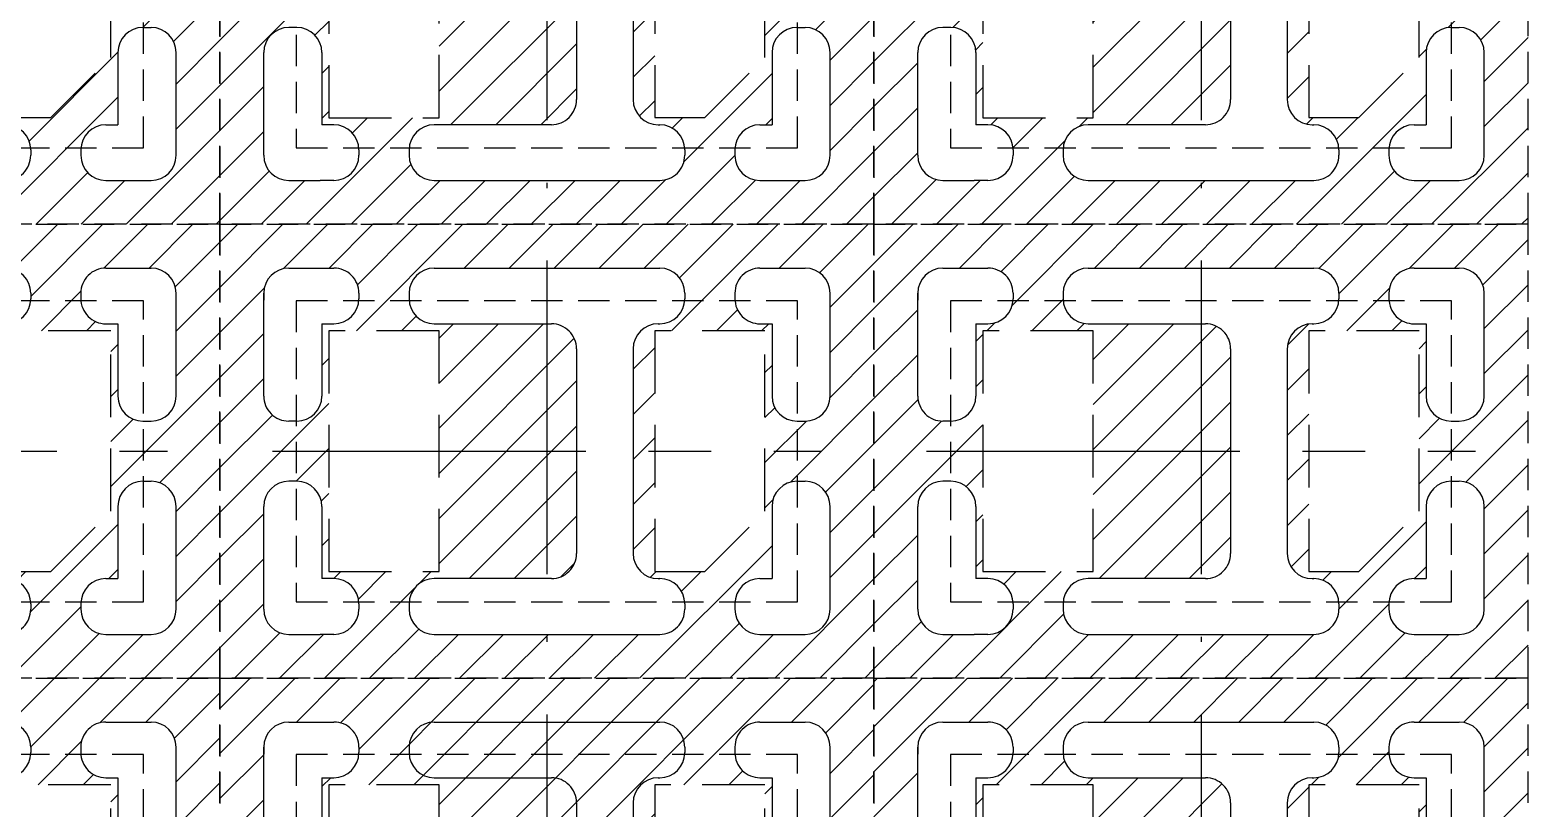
# Model space of a CAD drawing. Extents: x -1061 to -782, y -21 to 162.
# Drawn here: x -824.96 to -795.07, y 72.46 to 87.96 of the extents above; entities that cross this region are included whole.
import ezdxf

# ---------------------------------------------------------------- set-up
doc = ezdxf.new("R2010")
doc.units = 0
doc.header["$LTSCALE"] = 0.5
for name, pattern in [('CENTER', [2, 1.25, -0.25, 0.25, -0.25]), ('HIDDEN', [0.375, 0.25, -0.125]), ('HIDDEN2', [0.1875, 0.125, -0.0625])]:
    doc.linetypes.add(name, pattern=pattern)
for name, color, linetype in [('B', 5, 'Continuous'), ('C', 1, 'CENTER'), ('H', 4, 'HIDDEN'), ('hatch', 7, 'CENTER'), ('HATCH O-L', 7, 'HIDDEN2'), ('PACKAGE OL', 51, 'HIDDEN2'), ('圖', 7, 'Continuous')]:
    doc.layers.add(name, color=color, linetype=linetype)

# ---------------------------------------------------------------- blocks, each defined once
blk = doc.blocks.new('DFN1006-2L PACKAGE')
at = {"layer": 'hatch'}
h = blk.add_hatch(dxfattribs=at)
h.set_pattern_fill('ANSI31', color=256, scale=0.02)
h.set_pattern_definition([(45, (528.533487487039, -41.65396087565625), (-0.0449012806053458, 0.0449012806053458), [])])
h.paths.add_polyline_path([(1.204800000000091, 0.1015926348239873), (-0.0999999999999268, 0.1015926348239873), (-0.0999999999999233, -0.8032073651760356), (1.204800000000091, -0.8032073651761493)])
h.paths.add_polyline_path([(0.0374000000000336, -0.4108073651759696), (0.0533999999998969, -0.4108073651759696, -0.4142135623731964), (0.1033999999998763, -0.4608073651759242), (0.1033999999998478, -0.6048073651760433), (0.1274000000001223, -0.6048073651759296, -0.4142135623730006), (0.1774000000001017, -0.6548073651758842), (0.1774000000000804, -0.6658073651761925, -0.4142135623712178), (0.1274000000003106, -0.7158073651760333), (0.0999999999999801, -0.715807365176147), (0.0374000000000194, -0.7158073651760333, -0.4142135623731054), (-0.01259999999996, -0.6658073651760787), (-0.0125999999999458, -0.4608073651759242, -0.4142135623730799)], flags=16)
h.paths.add_polyline_path([(-0.0126000000000026, -0.2408073651761242), (-0.0126000000001518, -0.0358073651760833, -0.4142135623727101), (0.0373999999997636, 0.0141926348238712), (0.127399999999863, 0.0141926348239849, -0.4142135623734649), (0.1773999999999027, -0.0358073651759696), (0.1774000000000306, -0.0468073651761643, -0.4142135623731899), (0.1274000000000548, -0.0968073651761188), (0.1034000000000148, -0.0968073651761188), (0.1033999999998549, -0.2408073651761242, -0.4142135623730013), (0.0533999999998791, -0.2908073651760787), (0.0373999999999732, -0.2908073651760787, -0.4142135623731153)], flags=16)
h.paths.add_polyline_path([(0.1173999999999786, -0.1108073651760151), (0.3374000000000201, -0.1108073651761288), (0.3374000000000166, -0.5908073651760333), (0.1173999999999715, -0.5908073651760333)], flags=16)
h.paths.add_polyline_path([(0.3274000000000683, -0.6048073651758159), (0.5613999999999812, -0.6048073651762707, 0.4142135623736612), (0.6114000000000566, -0.5548073651763162), (0.6114000000000602, -0.1468073651759596, 0.4142135623730975), (0.5614000000000843, -0.0968073651760051), (0.3273999999999937, -0.0968073651761188, -0.4142135623730006), (0.2774000000000178, -0.0468073651761643), (0.2773999999998828, -0.0358073651766517, -0.4142135623765955), (0.3273999999998622, 0.0141926348238712), (0.7773999999998864, 0.0141926348238712, -0.4142135623730951), (0.8273999999998657, -0.0358073651760833), (0.8273999999998657, -0.0468073651759369, -0.4142135623731897), (0.7773999999998864, -0.0968073651758914), (0.7743999999978968, -0.0968073651760051, 0.4142135623619937), (0.7243999999998146, -0.1468073651759596), (0.724399999999978, -0.5548073651762025, 0.4232986853145624), (0.7759006745447401, -0.6048298500004421, -0.4230252556558994), (0.8274000000000576, -0.6548073651765663), (0.8274000000000576, -0.6658073651760787, -0.4142135623729998), (0.7774000000001032, -0.7158073651760333), (0.3274000000000363, -0.7158073651760333, -0.414213562373169), (0.2774000000000392, -0.6658073651760787), (0.2774000000000676, -0.6548073651757705, -0.414213562373143)], flags=16)
h.paths.add_polyline_path([(0.7673999999998494, -0.1108073651761288), (0.9873999999998659, -0.1108073651761288), (0.9873999999998659, -0.4705567370314157), (0.86739999999984, -0.5905567370314202), (0.7673999999998494, -0.5905567370313066)], flags=16)
h.paths.add_polyline_path([(0.9774000000007134, -0.6048073651762707), (1.001399999999936, -0.6048073651766117), (1.001399999999879, -0.4608073651759242, -0.4142135623730951), (1.051399999999858, -0.4108073651759696), (1.067400000000056, -0.4108073651759696, -0.4142135623730951), (1.117400000000035, -0.4608073651759242), (1.117400000000035, -0.6658073651760787, -0.4142135623731004), (1.067400000000056, -0.7158073651760333), (1.004800000000045, -0.715807365176147), (0.9773999999999958, -0.7158073651760333, -0.4142135623730951), (0.9274000000000164, -0.6658073651760787), (0.9274000000000235, -0.6548073651762252, -0.4142135623771627)], flags=16)
h.paths.add_polyline_path([(0.9273999999998316, -0.0468073651760506), (0.9273999999998316, -0.0358073651760833, -0.4142135623733708), (0.9773999999998679, 0.0141926348238712), (1.067399999999913, 0.0141926348237576, -0.4142135623731051), (1.117399999999893, -0.035807365176197), (1.117400000000042, -0.2408073651760105, -0.4142135623753842), (1.067399999999707, -0.2908073651760787), (1.051399999999652, -0.2908073651760787, -0.4142135623709199), (1.001400000000028, -0.2408073651761242), (1.001399999999939, -0.0968073651761188), (0.977399999999566, -0.0968073651760051, -0.4142135623716142)], flags=16)
at = {"layer": 'B'}
for p, q in [((0.0373999999998134, 0.0141926348238712), (0.1273999999998736, 0.0141926348239849)), ((0.3273999999998836, 0.0141926348238712), (0.7773999999998651, 0.0141926348238712)), ((0.9773999999998964, 0.0141926348239849), (1.067399999999956, 0.0141926348238712)), ((-0.0126000000000062, -0.2408073651761242), (-0.012599999999992, -0.0358073651760833)), ((-0.0126000000002407, -0.0358073651768791), (-0.012599999999992, -0.0499999999999545)), ((0.1773999999999063, -0.0358073651759696), (0.1773999999999063, -0.0468073651761643)), ((0.2773999999998864, -0.0358073651760833), (0.27739999999989, -0.0468073651761643)), ((0.8273999999998694, -0.0358073651760833), (0.8273999999998694, -0.0468073651759369)), ((0.9273999999998352, -0.0358073651760833), (0.9273999999998387, -0.0468073651760506)), ((1.117400000000039, -0.2408073651761242), (1.117400000000046, -0.035807365176197)), ((0.1034000000000148, -0.0968073651761188), (0.1033999999999686, -0.2408073651761242)), ((0.1034000000000184, -0.0968073651761188), (0.1274000000000406, -0.0968073651761188)), ((0.3274000000000292, -0.0968073651760051), (0.5614000000000487, -0.0968073651760051)), ((0.7743999999998153, -0.0968073651760051), (0.7773999999998651, -0.0968073651760051)), ((0.9773999999998324, -0.0968073651760051), (1.001399999999939, -0.0968073651761188)), ((1.001399999999939, -0.0968073651761188), (1.001399999999986, -0.2408073651761242)), ((0.6114000000000602, -0.1468073651759596), (0.6114000000000566, -0.5548073651763162)), ((0.724399999999978, -0.1468073651759596), (0.7243999999999744, -0.5548073651762025)), ((0.0533999999998542, -0.2908073651760787), (0.0374000000001047, -0.2908073651760787)), ((0.05240000000002, -0.2908073651760787), (0.0524000000000058, -0.2908073651760787)), ((1.051400000000029, -0.290807365175965), (1.067400000000148, -0.2908073651760787)), ((1.052400000000019, -0.2908073651760787), (1.052400000000034, -0.2908073651760787)), ((0.0533999999998756, -0.4108073651759696), (0.037400000000055, -0.4108073651759696)), ((0.05240000000002, -0.4108073651759696), (0.0524000000001195, -0.4108073651759696)), ((1.05139999999988, -0.4108073651759696), (1.067400000000034, -0.4108073651759696)), ((1.052400000000019, -0.4108073651759696), (1.05239999999992, -0.4108073651759696)), ((-0.0125999999999564, -0.6658073651760787), (-0.0125999999999493, -0.4608073651759242)), ((0.1033999999998976, -0.4608073651759242), (0.1033999999998478, -0.6048206855994068)), ((1.001399999999936, -0.4608073651759242), (1.001399999999936, -0.6048073651766117)), ((1.117400000000039, -0.6658073651760787), (1.117400000000039, -0.4608073651759242)), ((0.1274000000001259, -0.6048073651760433), (0.1033999999998478, -0.6048073651760433)), ((0.5614000000000346, -0.6048073651762707), (0.3274000000000932, -0.604807365176157)), ((0.7743999999999573, -0.604807365176157), (0.7774000000001138, -0.6048073651766117)), ((0.9774000000000455, -0.6048073651762707), (1.001399999999936, -0.6048073651766117)), ((0.1774000000000733, -0.6548073651758842), (0.1774000000000768, -0.6658073651760787)), ((0.2774000000000427, -0.6548073651757705), (0.2774000000000427, -0.6658073651760787)), ((0.8274000000000576, -0.6548073651765663), (0.827400000000054, -0.6658073651760787)), ((0.9274000000000199, -0.6548073651762252), (0.9274000000000199, -0.6658073651760787)), ((0.0374000000000407, -0.715807365176147), (0.0999999999999801, -0.715807365176147)), ((0.1274000000001507, -0.7158073651760333), (0.0999999999999801, -0.715807365176147)), ((0.3274000000000399, -0.715807365176147), (0.7774000000000499, -0.715807365176147)), ((0.9774000000000171, -0.715807365176147), (1.004800000000045, -0.715807365176147)), ((1.004800000000045, -0.715807365176147), (1.067400000000034, -0.715807365176147))]:
    blk.add_line(p, q, dxfattribs=at)
for centre, radius, start, end in [((0.0373999999998489, -0.0358073651760833), 0.05, 90.00000000003662, 180), ((0.127399999999902, -0.0358073651759696), 0.05, 0, 90.00000000003662), ((0.3273999999998836, -0.0358073651760833), 0.05, 90, 180), ((0.7773999999998651, -0.0358073651760833), 0.05, 0, 90), ((0.9773999999998324, -0.0358073651760833), 0.05, 89.99999999992671, 180.000000000013), ((1.067399999999892, -0.035807365176197), 0.05, 0, 89.99999999992671), ((0.1274000000000299, -0.0468073651761643), 0.05, 270.0000000000236, 0), ((0.3274000000000186, -0.0468073651761643), 0.05, 180, 269.9999999999764), ((0.7773999999998651, -0.0468073651759369), 0.05, 270, 0), ((0.9773999999998324, -0.0468073651760506), 0.05, 179.999999999987, 270.0000000000733), ((0.5614000000000594, -0.1468073651759596), 0.05, 0, 90.00000000001282), ((0.7743999999998153, -0.1468073651759596), 0.05, 90, 180), ((0.0373999999999981, -0.2408073651761242), 0.05, 180, 270.0000000001241), ((0.0533999999998542, -0.2408073651761242), 0.05, 270, 0), ((1.051400000000029, -0.2408073651761242), 0.05, 180, 270), ((1.067400000000041, -0.2408073651761242), 0.05, 270.0000000001241, 0), ((0.037400000000055, -0.4608073651759242), 0.05, 90, 180), ((0.0533999999998756, -0.4608073651759242), 0.05, 0, 89.99999999986973), ((1.05139999999988, -0.4608073651759242), 0.05, 90.00000000013027, 180), ((1.067400000000034, -0.4608073651759242), 0.05, 0, 90), ((0.5614000000000559, -0.5548073651763162), 0.05, 269.9999999999743, 0), ((0.7743999999999787, -0.5548073651762025), 0.0500000000000002, 180, 270), ((0.127400000000101, -0.6548073651758842), 0.05, 0, 90), ((0.3274000000000683, -0.6548073651757705), 0.05, 90, 180), ((0.777400000000057, -0.6548073651765663), 0.05, 0, 90), ((0.9774000000000242, -0.6548073651762252), 0.05, 90, 180), ((0.0374000000000407, -0.6658073651760787), 0.05, 180, 270), ((0.1274000000000797, -0.6658073651760787), 0.05, 270.0000000000843, 0), ((0.3274000000000399, -0.6658073651760787), 0.05, 180.000000000013, 270), ((0.777400000000057, -0.6658073651760787), 0.0500000000000001, 270, 5.21102e-11), ((0.9774000000000171, -0.6658073651760787), 0.05, 180, 270), ((1.067400000000034, -0.6658073651760787), 0.05, 270, 0)]:
    blk.add_arc(centre, radius, start, end, dxfattribs=at)
at = {"layer": 'C'}
for p, q in [((0.5524000000000058, 0.0293756090527495), (0.5524000000000058, -0.7309903394049116)), ((0.0047521277811455, -0.3508073651761379), (1.100047872218866, -0.3508073651761379))]:
    blk.add_line(p, q, dxfattribs=at)
at = {"layer": 'H'}
for points in [[(0.3374000000000166, -0.5908073651760333), (0.3374000000000201, -0.1108073651761288), (0.1173999999999786, -0.1108073651760151), (0.1173999999999715, -0.5908073651760333)], [(0.86739999999984, -0.5905567370314202), (0.9873999999998659, -0.4705567370314157), (0.9873999999998659, -0.1108073651761288), (0.7673999999998494, -0.1108073651761288), (0.7673999999998494, -0.5905567370313066)]]:
    blk.add_lwpolyline(points, close=True, dxfattribs=at)
at = {"layer": 'HATCH O-L'}
blk.add_lwpolyline([(-0.0999999999999268, 0.101592634824101), (-0.0999999999999233, -0.8032073651760356), (1.204800000000091, -0.8032073651761493), (1.204800000000091, 0.1015926348239873), (-0.0999999999999233, 0.1015926348239873)], dxfattribs=at)
at = {"layer": 'PACKAGE OL'}
blk.add_lwpolyline([(1.052400000000048, -0.6508073651760924), (1.052400000000005, -0.0508073651760697), (0.0524000000000484, -0.0508073651760697), (0.0524000000000484, -0.6508073651760924)], close=True, dxfattribs=at)
blk = doc.blocks.new('2 UPPER CROSS REF')
at = {"layer": 'hatch'}
h = blk.add_hatch(dxfattribs=at)
h.set_pattern_fill('ANSI31', color=256, scale=0.02)
h.set_pattern_definition([(45, (581.5362699935833, -37.99918318421874), (-0.0449012806053458, 0.0449012806053458), [])])
h.paths.add_polyline_path([(-0.3750000000000746, 0.3150000000001683), (-0.3749999999999467, 0.3039999999999736, -0.4142135623731898), (-0.4249999999999226, 0.2540000000000191), (-0.4489999999999626, 0.2540000000000191), (-0.4490000000001225, 0.1100000000000136, -0.4142135623730009), (-0.4990000000001018, 0.0600000000000591), (-0.5150000000000042, 0.0600000000000591, -0.4142135623731165), (-0.56499999999998, 0.1100000000000136), (-0.5649999999999729, 0.2508073651761151), (-0.6523999999999042, 0.2508073651760014), (-0.6523999999999007, -0.4523999999998978), (0.6524000000001138, -0.4524000000000115), (0.6524000000001138, 0.2508073651760014), (0.5650000000000653, 0.2508073651761151), (0.5650000000000653, 0.1100000000000136, -0.4142135623751658), (0.5149999999997306, 0.0600000000000591), (0.4989999999996755, 0.0600000000000591, -0.4142135623709199), (0.4490000000000514, 0.1100000000000136), (0.4489999999999626, 0.2540000000000191), (0.4249999999995886, 0.2540000000001328, -0.4142135623716134), (0.3749999999998543, 0.3040000000000873), (0.3749999999998543, 0.3150000000000546, -0.4142135623733707), (0.4249999999998906, 0.3650000000000091), (0.4524000000000683, 0.3650000000000091), (0.4524000000000683, 0.4524000000001252), (-0.4523999999999866, 0.4524000000001252), (-0.4523999999999831, 0.3650000000001228), (-0.4250000000001144, 0.3650000000001228, -0.4142135623734651)])
h.paths.add_polyline_path([(-0.2250000000001151, 0.3650000000000091), (0.224999999999909, 0.3650000000000091, -0.4142135623730951), (0.2749999999998884, 0.3150000000000546), (0.2749999999998884, 0.304000000000201, -0.4142135623731897), (0.224999999999909, 0.2540000000002465), (0.2219999999979194, 0.2540000000001328, 0.4142135623619937), (0.1719999999998372, 0.2040000000001783), (0.1720000000000006, -0.2040000000000646, 0.4232986853145622), (0.2235006745447627, -0.2540224848243042, -0.4230252556558992), (0.2750000000000803, -0.3040000000004284), (0.2750000000000803, -0.3149999999999409, -0.4142135623730006), (0.2250000000001258, -0.3649999999998954), (-0.224999999999941, -0.3649999999998954, -0.414213562373169), (-0.2749999999999382, -0.3149999999999409), (-0.2749999999999098, -0.3039999999996326, -0.4142135623731431), (-0.224999999999909, -0.253999999999678), (0.0090000000000039, -0.2540000000001328, 0.4142135623736611), (0.0590000000000792, -0.2040000000001783), (0.0590000000000828, 0.2040000000001783, 0.4142135623730976), (0.0090000000001069, 0.2540000000001328), (-0.2249999999999837, 0.2540000000000191, -0.4142135623730005), (-0.2749999999999595, 0.3039999999999736), (-0.2750000000000945, 0.3149999999994861, -0.4142135623765953)], flags=16)
h.paths.add_polyline_path([(-0.2149999999999572, 0.2400000000000091), (-0.2149999999999608, -0.2399999999998954), (-0.4350000000000059, -0.2399999999998954), (-0.4349999999999988, 0.2400000000001228)], flags=16)
h.paths.add_polyline_path([(-0.4490000000001011, -0.1099999999997863), (-0.4490000000001296, -0.2539999999999054), (-0.4249999999998551, -0.2539999999997917, -0.4142135623730009), (-0.3749999999998756, -0.3039999999997462), (-0.374999999999897, -0.3150000000000546, -0.4142135623712177), (-0.4249999999996668, -0.3649999999998954), (-0.4523999999999973, -0.3650000000000091), (-0.514999999999958, -0.3649999999998954, -0.4142135623731056), (-0.5649999999999374, -0.3149999999999409), (-0.5649999999999232, -0.1099999999997863, -0.41421356237308), (-0.5149999999999438, -0.0599999999998318), (-0.499000000000077, -0.0599999999998318, -0.414213562373195)], flags=16)
h.paths.add_polyline_path([(0.214999999999872, 0.2400000000000091), (0.4349999999998886, 0.2400000000000091), (0.4349999999998886, -0.1197493718552778), (0.3149999999998627, -0.2397493718552823), (0.214999999999872, -0.2397493718551686)], flags=16)
h.paths.add_polyline_path([(0.4989999999998816, -0.0599999999998318), (0.5150000000000788, -0.0599999999998318, -0.4142135623730951), (0.5650000000000582, -0.1099999999997863), (0.5650000000000582, -0.3149999999999409, -0.4142135623731004), (0.5150000000000788, -0.3649999999998954), (0.4524000000000683, -0.3650000000000091), (0.4250000000000185, -0.3649999999998954, -0.4142135623730951), (0.3750000000000391, -0.3149999999999409), (0.3750000000000462, -0.3040000000000873, -0.4142135623771631), (0.4250000000007362, -0.2540000000001328), (0.448999999999959, -0.2540000000004738), (0.4489999999999022, -0.1099999999997863, -0.4142135623730951)], flags=16)
at = {"layer": 'B'}
for p, q in [((-0.515000000000164, 0.3650000000000091), (-0.4250000000001038, 0.3650000000001228)), ((-0.2250000000000938, 0.3650000000000091), (0.2249999999998877, 0.3650000000000091)), ((0.424999999999919, 0.3650000000001228), (0.5149999999999793, 0.3650000000000091)), ((-0.5649999999999836, 0.1100000000000136), (-0.5649999999999693, 0.3150000000000546)), ((-0.565000000000218, 0.3149999999992588), (-0.5649999999999693, 0.3008073651761833)), ((-0.375000000000071, 0.3150000000001683), (-0.375000000000071, 0.3039999999999736)), ((-0.2750000000000909, 0.3150000000000546), (-0.2750000000000874, 0.3039999999999736)), ((0.274999999999892, 0.3150000000000546), (0.274999999999892, 0.304000000000201)), ((0.3749999999998579, 0.3150000000000546), (0.3749999999998614, 0.3040000000000873)), ((0.5650000000000617, 0.1100000000000136), (0.5650000000000688, 0.3149999999999409)), ((-0.4489999999999626, 0.2540000000000191), (-0.4490000000000088, 0.1100000000000136)), ((-0.448999999999959, 0.2540000000000191), (-0.4249999999999368, 0.2540000000000191)), ((-0.2249999999999481, 0.2540000000001328), (0.0090000000000714, 0.2540000000001328)), ((0.2219999999998379, 0.2540000000001328), (0.2249999999998877, 0.2540000000001328)), ((0.4249999999998551, 0.2540000000001328), (0.4489999999999626, 0.2540000000000191)), ((0.4489999999999626, 0.2540000000000191), (0.4490000000000088, 0.1100000000000136)), ((0.0590000000000828, 0.2040000000001783), (0.0590000000000792, -0.2040000000001783)), ((0.1720000000000006, 0.2040000000001783), (0.171999999999997, -0.2040000000000646)), ((-0.4990000000001232, 0.0600000000000591), (-0.5149999999998727, 0.0600000000000591)), ((-0.4999999999999574, 0.0600000000000591), (-0.4999999999999716, 0.0600000000000591)), ((0.4990000000000521, 0.0600000000001728), (0.5150000000001711, 0.0600000000000591)), ((0.5000000000000427, 0.0600000000000591), (0.500000000000057, 0.0600000000000591)), ((-0.4990000000001018, -0.0599999999998318), (-0.5149999999999224, -0.0599999999998318)), ((-0.4999999999999574, -0.0599999999998318), (-0.4999999999998579, -0.0599999999998318)), ((0.4989999999999029, -0.0599999999998318), (0.5150000000000575, -0.0599999999998318)), ((0.5000000000000427, -0.0599999999998318), (0.4999999999999432, -0.0599999999998318)), ((-0.5649999999999338, -0.3149999999999409), (-0.5649999999999267, -0.1099999999997863)), ((-0.4490000000000798, -0.1099999999997863), (-0.4490000000001296, -0.2540133204232688)), ((0.448999999999959, -0.1099999999997863), (0.448999999999959, -0.2540000000004738)), ((0.5650000000000617, -0.3149999999999409), (0.5650000000000617, -0.1099999999997863)), ((-0.4249999999998515, -0.2539999999999054), (-0.4490000000001296, -0.2539999999999054)), ((0.0090000000000572, -0.2540000000001328), (-0.2249999999998842, -0.2540000000000191)), ((0.22199999999998, -0.2540000000000191), (0.2250000000001364, -0.2540000000004738)), ((0.4250000000000683, -0.2540000000001328), (0.448999999999959, -0.2540000000004738)), ((-0.3749999999999041, -0.3039999999997462), (-0.3749999999999005, -0.3149999999999409)), ((-0.2749999999999346, -0.3039999999996326), (-0.2749999999999346, -0.3149999999999409)), ((0.2750000000000803, -0.3040000000004284), (0.2750000000000767, -0.3149999999999409)), ((0.3750000000000426, -0.3040000000000873), (0.3750000000000426, -0.3149999999999409)), ((-0.5149999999999367, -0.3650000000000091), (-0.4523999999999973, -0.3650000000000091)), ((-0.4249999999998267, -0.3649999999998954), (-0.4523999999999973, -0.3650000000000091)), ((-0.2249999999999375, -0.3650000000000091), (0.2250000000000725, -0.3650000000000091)), ((0.4250000000000398, -0.3650000000000091), (0.4524000000000683, -0.3650000000000091)), ((0.4524000000000683, -0.3650000000000091), (0.5150000000000575, -0.3650000000000091))]:
    blk.add_line(p, q, dxfattribs=at)
for centre, radius, start, end in [((-0.5150000000001285, 0.3150000000000546), 0.05, 90.00000000003662, 180), ((-0.4250000000000754, 0.3150000000001683), 0.05, 0, 90.00000000003662), ((-0.2250000000000938, 0.3150000000000546), 0.05, 90, 180), ((0.2249999999998877, 0.3150000000000546), 0.05, 0, 90), ((0.4249999999998551, 0.3150000000000546), 0.05, 89.99999999992671, 180.000000000013), ((0.5149999999999153, 0.3149999999999409), 0.05, 0, 89.99999999992671), ((-0.4249999999999475, 0.3039999999999736), 0.05, 270.0000000000236, 0), ((-0.2249999999999588, 0.3039999999999736), 0.05, 180, 269.9999999999764), ((0.2249999999998877, 0.304000000000201), 0.05, 270, 0), ((0.4249999999998551, 0.3040000000000873), 0.05, 179.999999999987, 270.0000000000733), ((0.0090000000000821, 0.2040000000001783), 0.05, 0, 90.00000000001282), ((0.2219999999998379, 0.2040000000001783), 0.05, 90, 180), ((-0.5149999999999793, 0.1100000000000136), 0.05, 180, 270.0000000001241), ((-0.4990000000001232, 0.1100000000000136), 0.05, 270, 0), ((0.4990000000000521, 0.1100000000000136), 0.05, 180, 270), ((0.5150000000000646, 0.1100000000000136), 0.05, 270.0000000001241, 0), ((-0.5149999999999224, -0.1099999999997863), 0.05, 90, 180), ((-0.4990000000001018, -0.1099999999997863), 0.05, 0, 89.99999999986973), ((0.4989999999999029, -0.1099999999997863), 0.05, 90.00000000013027, 180), ((0.5150000000000575, -0.1099999999997863), 0.05, 0, 90), ((0.0090000000000785, -0.2040000000001783), 0.05, 269.9999999999743, 0), ((0.2220000000000013, -0.2040000000000646), 0.0500000000000002, 180, 270), ((-0.4249999999998764, -0.3039999999997462), 0.05, 0, 90), ((-0.224999999999909, -0.3039999999996326), 0.05, 90, 180), ((0.2250000000000796, -0.3040000000004284), 0.05, 0, 90), ((0.4250000000000469, -0.3040000000000873), 0.05, 90, 180), ((-0.5149999999999367, -0.3149999999999409), 0.05, 180, 270), ((-0.4249999999998977, -0.3149999999999409), 0.05, 270.0000000000843, 0), ((-0.2249999999999375, -0.3149999999999409), 0.05, 180.000000000013, 270), ((0.2250000000000796, -0.3149999999999409), 0.0500000000000001, 270, 5.21102e-11), ((0.4250000000000398, -0.3149999999999409), 0.05, 180, 270), ((0.5150000000000575, -0.3149999999999409), 0.05, 270, 0)]:
    blk.add_arc(centre, radius, start, end, dxfattribs=at)
at = {"layer": 'C'}
for p, q in [((2.84e-14, 0.3801829742288873), (2.84e-14, -0.3801829742287737)), ((-0.5476478722188319, 0), (0.5476478722188887, 0))]:
    blk.add_line(p, q, dxfattribs=at)
at = {"layer": 'H', "color": 6}
for p, q in [((-0.4523999999999831, 0.3650000000001228), (-0.4523999999999866, 0.4524000000001252)), ((0.4524000000000683, 0.3650000000000091), (0.4524000000000683, 0.4524000000000115)), ((-0.5649999999999764, 0.2508073651761151), (-0.6523999999999149, 0.2508073651760014)), ((0.5650000000000688, 0.2508073651761151), (0.6524000000001138, 0.2508073651760014))]:
    blk.add_line(p, q, dxfattribs=at)
at = {"layer": 'H'}
for points in [[(-0.2149999999999608, -0.2399999999998954), (-0.2149999999999572, 0.2400000000000091), (-0.4349999999999988, 0.2400000000001228), (-0.4350000000000059, -0.2399999999998954)], [(0.3149999999998627, -0.2397493718552823), (0.4349999999998886, -0.1197493718552778), (0.4349999999998886, 0.2400000000000091), (0.214999999999872, 0.2400000000000091), (0.214999999999872, -0.2397493718551686)]]:
    blk.add_lwpolyline(points, close=True, dxfattribs=at)
at = {"layer": 'HATCH O-L'}
blk.add_lwpolyline([(-0.6523999999999042, 0.4524000000002389), (-0.6523999999999007, -0.4523999999998978), (0.6524000000001138, -0.4524000000000115), (0.6524000000001138, 0.4524000000001252), (-0.6523999999999007, 0.4524000000001252)], dxfattribs=at)
at = {"layer": 'PACKAGE OL'}
blk.add_lwpolyline([(0.500000000000071, -0.2999999999999545), (0.5000000000000285, 0.3000000000000682), (-0.499999999999929, 0.3000000000000682), (-0.499999999999929, -0.2999999999999545)], close=True, dxfattribs=at)
blk = doc.blocks.new('LOWER LEFT CROSS')
at = {"layer": 'hatch'}
h = blk.add_hatch(dxfattribs=at)
h.set_pattern_fill('ANSI31', color=256, scale=0.02)
h.set_pattern_definition([(45, (581.5362699935833, -39.15141812957313), (-0.0449012806053458, 0.0449012806053458), [])])
h.paths.add_polyline_path([(-0.2149999999999608, -0.2399999999998954), (-0.4350000000000059, -0.2399999999998954), (-0.4349999999999988, 0.2400000000001228), (-0.2149999999999572, 0.2400000000000091)], flags=16)
h.paths.add_polyline_path([(0.214999999999872, 0.2400000000000091), (0.4349999999998886, 0.2400000000000091), (0.4349999999998886, -0.1197493718552778), (0.3149999999998627, -0.2397493718552823), (0.214999999999872, -0.2397493718551686)], flags=16)
h.paths.add_polyline_path([(-0.4249999999999226, 0.2540000000000191), (-0.4489999999999626, 0.2540000000000191), (-0.4490000000001225, 0.1100000000000136, -0.4142135623730012), (-0.4990000000001018, 0.0600000000000591), (-0.5150000000000042, 0.0600000000000591, -0.4142135623731154), (-0.56499999999998, 0.1100000000000136), (-0.5650000000001292, 0.3150000000000546, -0.4142135623727099), (-0.5150000000002138, 0.3650000000000091), (-0.4250000000001144, 0.3650000000001228, -0.4142135623734649), (-0.3750000000000746, 0.3150000000001683), (-0.3749999999999467, 0.3039999999999736, -0.4142135623731896)], flags=16)
h.paths.add_polyline_path([(-0.4490000000001011, -0.1099999999997863), (-0.4490000000001296, -0.2539999999999054), (-0.4249999999998551, -0.2539999999997917, -0.4142135623730013), (-0.3749999999998756, -0.3039999999997462), (-0.374999999999897, -0.3150000000000546, -0.4142135623712176), (-0.4249999999996668, -0.3649999999998954), (-0.4523999999999973, -0.3650000000000091), (-0.514999999999958, -0.3649999999998954, -0.4142135623731053), (-0.5649999999999374, -0.3149999999999409), (-0.5649999999999232, -0.1099999999997863, -0.4142135623730798), (-0.5149999999999438, -0.0599999999998318), (-0.4990000000000805, -0.0599999999998318, -0.4142135623731962)], flags=16)
h.paths.add_polyline_path([(0.3749999999998543, 0.3040000000000873), (0.3749999999998543, 0.3150000000000546, -0.4142135623733707), (0.4249999999998906, 0.3650000000000091), (0.5149999999999367, 0.3649999999998954, -0.4142135623731051), (0.5649999999999161, 0.3149999999999409), (0.5650000000000653, 0.1100000000001273, -0.4142135623753842), (0.5149999999997306, 0.0600000000000591), (0.4989999999996755, 0.0600000000000591, -0.4142135623709202), (0.4490000000000514, 0.1100000000000136), (0.4489999999999626, 0.2540000000000191), (0.4249999999995886, 0.2540000000001328, -0.4142135623716125)], flags=16)
h.paths.add_polyline_path([(0.4989999999998816, -0.0599999999998318), (0.5150000000000788, -0.0599999999998318, -0.4142135623730951), (0.5650000000000582, -0.1099999999997863), (0.5650000000000582, -0.3149999999999409, -0.4142135623731004), (0.5150000000000788, -0.3649999999998954), (0.4524000000000683, -0.3650000000000091), (0.4250000000000185, -0.3649999999998954, -0.4142135623730951), (0.3750000000000391, -0.3149999999999409), (0.3750000000000462, -0.3040000000000873, -0.4142135623771631), (0.4250000000007362, -0.2540000000001328), (0.448999999999959, -0.2540000000004738), (0.4489999999999022, -0.1099999999997863, -0.4142135623730951)], flags=16)
h.paths.add_polyline_path([(-0.6523999999999042, 0.4524000000001252), (-0.6523999999999007, -0.4523999999998978), (0.4524000000000399, -0.4524000000000115), (0.4524000000000612, -0.3650000000000091), (0.5150000000000788, -0.3649999999998954, 0.4142135623730951), (0.5650000000000582, -0.3149999999999409), (0.5650000000000582, -0.2508101497348889), (0.6524000000001138, -0.2508101497348889), (0.6524000000001138, 0.4524000000001252)])
at = {"layer": 'B'}
for p, q in [((-0.515000000000164, 0.3650000000000091), (-0.4250000000001038, 0.3650000000001228)), ((-0.2250000000000938, 0.3650000000000091), (0.2249999999998877, 0.3650000000000091)), ((0.424999999999919, 0.3650000000001228), (0.5149999999999793, 0.3650000000000091)), ((-0.5649999999999836, 0.1100000000000136), (-0.5649999999999693, 0.3150000000000546)), ((-0.565000000000218, 0.3149999999992588), (-0.5649999999999693, 0.3008073651761833)), ((-0.375000000000071, 0.3150000000001683), (-0.375000000000071, 0.3039999999999736)), ((-0.2750000000000909, 0.3150000000000546), (-0.2750000000000874, 0.3039999999999736)), ((0.274999999999892, 0.3150000000000546), (0.274999999999892, 0.304000000000201)), ((0.3749999999998579, 0.3150000000000546), (0.3749999999998614, 0.3040000000000873)), ((0.5650000000000617, 0.1100000000000136), (0.5650000000000688, 0.3149999999999409)), ((-0.4489999999999626, 0.2540000000000191), (-0.4490000000000088, 0.1100000000000136)), ((-0.448999999999959, 0.2540000000000191), (-0.4249999999999368, 0.2540000000000191)), ((-0.2249999999999481, 0.2540000000001328), (0.0090000000000714, 0.2540000000001328)), ((0.2219999999998379, 0.2540000000001328), (0.2249999999998877, 0.2540000000001328)), ((0.4249999999998551, 0.2540000000001328), (0.4489999999999626, 0.2540000000000191)), ((0.4489999999999626, 0.2540000000000191), (0.4490000000000088, 0.1100000000000136)), ((0.0590000000000828, 0.2040000000001783), (0.0590000000000792, -0.2040000000001783)), ((0.1720000000000006, 0.2040000000001783), (0.171999999999997, -0.2040000000000646)), ((-0.4990000000001232, 0.0600000000000591), (-0.5149999999998727, 0.0600000000000591)), ((-0.4999999999999574, 0.0600000000000591), (-0.4999999999999716, 0.0600000000000591)), ((0.4990000000000521, 0.0600000000001728), (0.5150000000001711, 0.0600000000000591)), ((0.5000000000000427, 0.0600000000000591), (0.500000000000057, 0.0600000000000591)), ((-0.4990000000001018, -0.0599999999998318), (-0.5149999999999224, -0.0599999999998318)), ((-0.4999999999999574, -0.0599999999998318), (-0.4999999999998579, -0.0599999999998318)), ((0.4989999999999029, -0.0599999999998318), (0.5150000000000575, -0.0599999999998318)), ((0.5000000000000427, -0.0599999999998318), (0.4999999999999432, -0.0599999999998318)), ((-0.5649999999999338, -0.3149999999999409), (-0.5649999999999267, -0.1099999999997863)), ((-0.4490000000000798, -0.1099999999997863), (-0.4490000000001296, -0.2540133204232688)), ((0.448999999999959, -0.1099999999997863), (0.448999999999959, -0.2540000000004738)), ((0.5650000000000617, -0.3149999999999409), (0.5650000000000617, -0.1099999999997863)), ((-0.4249999999998515, -0.2539999999999054), (-0.4490000000001296, -0.2539999999999054)), ((0.0090000000000572, -0.2540000000001328), (-0.2249999999998842, -0.2540000000000191)), ((0.22199999999998, -0.2540000000000191), (0.2250000000001364, -0.2540000000004738)), ((0.4250000000000683, -0.2540000000001328), (0.448999999999959, -0.2540000000004738)), ((-0.3749999999999041, -0.3039999999997462), (-0.3749999999999005, -0.3149999999999409)), ((-0.2749999999999346, -0.3039999999996326), (-0.2749999999999346, -0.3149999999999409)), ((0.2750000000000803, -0.3040000000004284), (0.2750000000000767, -0.3149999999999409)), ((0.3750000000000426, -0.3040000000000873), (0.3750000000000426, -0.3149999999999409)), ((-0.5149999999999367, -0.3650000000000091), (-0.4523999999999973, -0.3650000000000091)), ((-0.4249999999998267, -0.3649999999998954), (-0.4523999999999973, -0.3650000000000091)), ((-0.2249999999999375, -0.3650000000000091), (0.2250000000000725, -0.3650000000000091)), ((0.4250000000000398, -0.3650000000000091), (0.4524000000000683, -0.3650000000000091)), ((0.4524000000000683, -0.3650000000000091), (0.5150000000000575, -0.3650000000000091))]:
    blk.add_line(p, q, dxfattribs=at)
for centre, radius, start, end in [((-0.5150000000001285, 0.3150000000000546), 0.05, 90.00000000003662, 180), ((-0.4250000000000754, 0.3150000000001683), 0.05, 0, 90.00000000003662), ((-0.2250000000000938, 0.3150000000000546), 0.05, 90, 180), ((0.2249999999998877, 0.3150000000000546), 0.05, 0, 90), ((0.4249999999998551, 0.3150000000000546), 0.05, 89.99999999992671, 180.000000000013), ((0.5149999999999153, 0.3149999999999409), 0.05, 0, 89.99999999992671), ((-0.4249999999999475, 0.3039999999999736), 0.05, 270.0000000000236, 0), ((-0.2249999999999588, 0.3039999999999736), 0.05, 180, 269.9999999999764), ((0.2249999999998877, 0.304000000000201), 0.05, 270, 0), ((0.4249999999998551, 0.3040000000000873), 0.05, 179.999999999987, 270.0000000000733), ((0.0090000000000821, 0.2040000000001783), 0.05, 0, 90.00000000001282), ((0.2219999999998379, 0.2040000000001783), 0.05, 90, 180), ((-0.5149999999999793, 0.1100000000000136), 0.05, 180, 270.0000000001241), ((-0.4990000000001232, 0.1100000000000136), 0.05, 270, 0), ((0.4990000000000521, 0.1100000000000136), 0.05, 180, 270), ((0.5150000000000646, 0.1100000000000136), 0.05, 270.0000000001241, 0), ((-0.5149999999999224, -0.1099999999997863), 0.05, 90, 180), ((-0.4990000000001018, -0.1099999999997863), 0.05, 0, 89.99999999986973), ((0.4989999999999029, -0.1099999999997863), 0.05, 90.00000000013027, 180), ((0.5150000000000575, -0.1099999999997863), 0.05, 0, 90), ((0.0090000000000785, -0.2040000000001783), 0.05, 269.9999999999743, 0), ((0.2220000000000013, -0.2040000000000646), 0.0500000000000002, 180, 270), ((-0.4249999999998764, -0.3039999999997462), 0.05, 0, 90), ((-0.224999999999909, -0.3039999999996326), 0.05, 90, 180), ((0.2250000000000796, -0.3040000000004284), 0.05, 0, 90), ((0.4250000000000469, -0.3040000000000873), 0.05, 90, 180), ((-0.5149999999999367, -0.3149999999999409), 0.05, 180, 270), ((-0.4249999999998977, -0.3149999999999409), 0.05, 270.0000000000843, 0), ((-0.2249999999999375, -0.3149999999999409), 0.05, 180.000000000013, 270), ((0.2250000000000796, -0.3149999999999409), 0.0500000000000001, 270, 5.21102e-11), ((0.4250000000000398, -0.3149999999999409), 0.05, 180, 270), ((0.5150000000000575, -0.3149999999999409), 0.05, 270, 0)]:
    blk.add_arc(centre, radius, start, end, dxfattribs=at)
at = {"layer": 'C'}
for p, q in [((2.84e-14, 0.3801829742288873), (2.84e-14, -0.3801829742287737)), ((-0.5476478722188319, 0), (0.5476478722188887, 0))]:
    blk.add_line(p, q, dxfattribs=at)
at = {"layer": 'H', "color": 6}
for p, q in [((0.5650000000000617, -0.2508101497348889), (0.6524000000000996, -0.2508101497348889)), ((0.4524000000000399, -0.4523999999998978), (0.4524000000000612, -0.3650000000000091))]:
    blk.add_line(p, q, dxfattribs=at)
at = {"layer": 'H'}
for points in [[(-0.2149999999999608, -0.2399999999998954), (-0.2149999999999572, 0.2400000000000091), (-0.4349999999999988, 0.2400000000001228), (-0.4350000000000059, -0.2399999999998954)], [(0.3149999999998627, -0.2397493718552823), (0.4349999999998886, -0.1197493718552778), (0.4349999999998886, 0.2400000000000091), (0.214999999999872, 0.2400000000000091), (0.214999999999872, -0.2397493718551686)]]:
    blk.add_lwpolyline(points, close=True, dxfattribs=at)
at = {"layer": 'HATCH O-L'}
blk.add_lwpolyline([(-0.6523999999999042, 0.4524000000002389), (-0.6523999999999007, -0.4523999999998978), (0.6524000000001138, -0.4524000000000115), (0.6524000000001138, 0.4524000000001252), (-0.6523999999999007, 0.4524000000001252)], dxfattribs=at)
at = {"layer": 'PACKAGE OL'}
blk.add_lwpolyline([(0.500000000000071, -0.2999999999999545), (0.5000000000000285, 0.3000000000000682), (-0.499999999999929, 0.3000000000000682), (-0.499999999999929, -0.2999999999999545)], close=True, dxfattribs=at)
blk = doc.blocks.new('LOWER CROSS REF')
at = {"layer": 'hatch'}
h = blk.add_hatch(dxfattribs=at)
h.set_pattern_fill('ANSI31', color=256, scale=0.02)
h.set_pattern_definition([(45, (581.5362699935833, -39.14558880201321), (-0.0449012806053458, 0.0449012806053458), [])])
h.paths.add_polyline_path([(0.6524000000001138, -0.4524000000000115), (0.6524000000001138, 0.4524000000001252), (-0.6523999999999042, 0.4524000000001252), (-0.6523999999999007, -0.2508101497348889), (-0.5649999999999303, -0.2508101497348889), (-0.5649999999999232, -0.1099999999997863, -0.4142135623730855), (-0.5149999999999438, -0.0599999999998318), (-0.499000000000077, -0.0599999999998318, -0.4142135623731953), (-0.4490000000001011, -0.1099999999997863), (-0.4490000000001296, -0.2539999999999054), (-0.4249999999998551, -0.2539999999997917, -0.4142135623730005), (-0.3749999999998756, -0.3039999999997462), (-0.374999999999897, -0.3150000000000546, -0.4142135623712174), (-0.4249999999996668, -0.3649999999998954), (-0.4523999999999973, -0.3650000000000091), (-0.4523999999999973, -0.4523999999998978)])
h.paths.add_polyline_path([(-0.2749999999999382, -0.3149999999999409), (-0.2749999999999098, -0.3039999999996326, -0.4142135623731424), (-0.224999999999909, -0.253999999999678), (0.0090000000000039, -0.2540000000001328, 0.4142135623736612), (0.0590000000000792, -0.2040000000001783), (0.0590000000000828, 0.2040000000001783, 0.4142135623730981), (0.0090000000001069, 0.2540000000001328), (-0.2249999999999837, 0.2540000000000191, -0.4142135623730009), (-0.2749999999999595, 0.3039999999999736), (-0.2750000000000945, 0.3149999999994861, -0.4142135623765952), (-0.2250000000001187, 0.3650000000000091), (0.224999999999909, 0.3650000000000091, -0.4142135623730951), (0.2749999999998884, 0.3150000000000546), (0.2749999999998884, 0.304000000000201, -0.4142135623731901), (0.224999999999909, 0.2540000000002465), (0.221999999997923, 0.2540000000001328, 0.4142135623620041), (0.1719999999998372, 0.2040000000001783), (0.1720000000000006, -0.2040000000000646, 0.4142135623285829), (0.2219999999923985, -0.2540000000000191), (0.2250000000076824, -0.2540000000004738, -0.4142135623287954), (0.2750000000000803, -0.3040000000004284), (0.2750000000000803, -0.3149999999999409, -0.4142135623730005), (0.2250000000001258, -0.3649999999998954), (-0.224999999999941, -0.3649999999998954, -0.4142135623731694)], flags=16)
h.paths.add_polyline_path([(-0.4350000000000059, -0.2399999999998954), (-0.4349999999999988, 0.2400000000001228), (-0.2149999999999572, 0.2400000000000091), (-0.2149999999999608, -0.2399999999998954)], flags=16)
h.paths.add_polyline_path([(-0.4990000000001018, 0.0600000000000591), (-0.5150000000000042, 0.0600000000000591, -0.4142135623731152), (-0.56499999999998, 0.1100000000000136), (-0.5650000000001292, 0.3150000000000546, -0.41421356237271), (-0.5150000000002138, 0.3650000000000091), (-0.4250000000001144, 0.3650000000001228, -0.414213562373465), (-0.3750000000000746, 0.3150000000001683), (-0.3749999999999467, 0.3039999999999736, -0.4142135623731895), (-0.4249999999999226, 0.2540000000000191), (-0.4489999999999626, 0.2540000000000191), (-0.4490000000001225, 0.1100000000000136, -0.4142135623730009)], flags=16)
h.paths.add_polyline_path([(0.214999999999872, -0.2397493718551686), (0.214999999999872, 0.2400000000000091), (0.4349999999998886, 0.2400000000000091), (0.4349999999998886, -0.1197493718552778), (0.3149999999998627, -0.2397493718552823)], flags=16)
h.paths.add_polyline_path([(0.3750000000000391, -0.3149999999999409), (0.3750000000000462, -0.3040000000000873, -0.4142135623771627), (0.4250000000007362, -0.2540000000001328), (0.448999999999959, -0.2540000000004738), (0.4489999999999022, -0.1099999999997863, -0.4142135623730951), (0.4989999999998816, -0.0599999999998318), (0.5150000000000788, -0.0599999999998318, -0.4142135623730951), (0.5650000000000582, -0.1099999999997863), (0.5650000000000582, -0.3149999999999409, -0.4142135623731002), (0.5150000000000788, -0.3649999999998954), (0.4524000000000683, -0.3650000000000091), (0.4250000000000185, -0.3649999999998954, -0.4142135623730957)], flags=16)
h.paths.add_polyline_path([(0.4490000000000514, 0.1100000000000136), (0.4489999999999626, 0.2540000000000191), (0.4249999999995886, 0.2540000000001328, -0.4142135623716138), (0.3749999999998543, 0.3040000000000873), (0.3749999999998543, 0.3150000000000546, -0.4142135623733711), (0.4249999999998906, 0.3650000000000091), (0.5149999999999367, 0.3649999999998954, -0.4142135623731054), (0.5649999999999161, 0.3149999999999409), (0.5650000000000653, 0.1100000000001273, -0.4142135623753842), (0.5149999999997306, 0.0600000000000591), (0.4989999999996755, 0.0600000000000591, -0.4142135623709203)], flags=16)
at = {"layer": 'B'}
for p, q in [((-0.515000000000164, 0.3650000000000091), (-0.4250000000001038, 0.3650000000001228)), ((-0.2250000000000938, 0.3650000000000091), (0.2249999999998877, 0.3650000000000091)), ((0.424999999999919, 0.3650000000001228), (0.5149999999999793, 0.3650000000000091)), ((-0.5649999999999836, 0.1100000000000136), (-0.5649999999999693, 0.3150000000000546)), ((-0.565000000000218, 0.3149999999992588), (-0.5649999999999693, 0.3008073651761833)), ((-0.375000000000071, 0.3150000000001683), (-0.375000000000071, 0.3039999999999736)), ((-0.2750000000000909, 0.3150000000000546), (-0.2750000000000874, 0.3039999999999736)), ((0.274999999999892, 0.3150000000000546), (0.274999999999892, 0.304000000000201)), ((0.3749999999998579, 0.3150000000000546), (0.3749999999998614, 0.3040000000000873)), ((0.5650000000000617, 0.1100000000000136), (0.5650000000000688, 0.3149999999999409)), ((-0.4489999999999626, 0.2540000000000191), (-0.4490000000000088, 0.1100000000000136)), ((-0.448999999999959, 0.2540000000000191), (-0.4249999999999368, 0.2540000000000191)), ((-0.2249999999999481, 0.2540000000001328), (0.0090000000000714, 0.2540000000001328)), ((0.2219999999998379, 0.2540000000001328), (0.2249999999998877, 0.2540000000001328)), ((0.4249999999998551, 0.2540000000001328), (0.4489999999999626, 0.2540000000000191)), ((0.4489999999999626, 0.2540000000000191), (0.4490000000000088, 0.1100000000000136)), ((0.0590000000000828, 0.2040000000001783), (0.0590000000000792, -0.2040000000001783)), ((0.1720000000000006, 0.2040000000001783), (0.171999999999997, -0.2040000000000646)), ((-0.4990000000001232, 0.0600000000000591), (-0.5149999999998727, 0.0600000000000591)), ((-0.4999999999999574, 0.0600000000000591), (-0.4999999999999716, 0.0600000000000591)), ((0.4990000000000521, 0.0600000000001728), (0.5150000000001711, 0.0600000000000591)), ((0.5000000000000427, 0.0600000000000591), (0.500000000000057, 0.0600000000000591)), ((-0.4990000000001018, -0.0599999999998318), (-0.5149999999999224, -0.0599999999998318)), ((-0.4999999999999574, -0.0599999999998318), (-0.4999999999998579, -0.0599999999998318)), ((0.4989999999999029, -0.0599999999998318), (0.5150000000000575, -0.0599999999998318)), ((0.5000000000000427, -0.0599999999998318), (0.4999999999999432, -0.0599999999998318)), ((-0.5649999999999338, -0.3149999999999409), (-0.5649999999999267, -0.1099999999997863)), ((-0.4490000000000798, -0.1099999999997863), (-0.4490000000001296, -0.2540133204232688)), ((0.448999999999959, -0.1099999999997863), (0.448999999999959, -0.2540000000004738)), ((0.5650000000000617, -0.3149999999999409), (0.5650000000000617, -0.1099999999997863)), ((-0.4249999999998515, -0.2539999999999054), (-0.4490000000001296, -0.2539999999999054)), ((0.0090000000000572, -0.2540000000001328), (-0.2249999999998842, -0.2540000000000191)), ((0.22199999999998, -0.2540000000000191), (0.2250000000001364, -0.2540000000004738)), ((0.4250000000000683, -0.2540000000001328), (0.448999999999959, -0.2540000000004738)), ((-0.3749999999999041, -0.3039999999997462), (-0.3749999999999005, -0.3149999999999409)), ((-0.2749999999999346, -0.3039999999996326), (-0.2749999999999346, -0.3149999999999409)), ((0.2750000000000803, -0.3040000000004284), (0.2750000000000767, -0.3149999999999409)), ((0.3750000000000426, -0.3040000000000873), (0.3750000000000426, -0.3149999999999409)), ((-0.5149999999999367, -0.3650000000000091), (-0.4523999999999973, -0.3650000000000091)), ((-0.4249999999998267, -0.3649999999998954), (-0.4523999999999973, -0.3650000000000091)), ((-0.2249999999999375, -0.3650000000000091), (0.2250000000000725, -0.3650000000000091)), ((0.4250000000000398, -0.3650000000000091), (0.4524000000000683, -0.3650000000000091)), ((0.4524000000000683, -0.3650000000000091), (0.5150000000000575, -0.3650000000000091))]:
    blk.add_line(p, q, dxfattribs=at)
for centre, radius, start, end in [((-0.5150000000001285, 0.3150000000000546), 0.05, 90.00000000003662, 180), ((-0.4250000000000754, 0.3150000000001683), 0.05, 0, 90.00000000003662), ((-0.2250000000000938, 0.3150000000000546), 0.05, 90, 180), ((0.2249999999998877, 0.3150000000000546), 0.05, 0, 90), ((0.4249999999998551, 0.3150000000000546), 0.05, 89.99999999992671, 180.000000000013), ((0.5149999999999153, 0.3149999999999409), 0.05, 0, 89.99999999992671), ((-0.4249999999999475, 0.3039999999999736), 0.05, 270.0000000000236, 0), ((-0.2249999999999588, 0.3039999999999736), 0.05, 180, 269.9999999999764), ((0.2249999999998877, 0.304000000000201), 0.05, 270, 0), ((0.4249999999998551, 0.3040000000000873), 0.05, 179.999999999987, 270.0000000000733), ((0.0090000000000821, 0.2040000000001783), 0.05, 0, 90.00000000001282), ((0.2219999999998379, 0.2040000000001783), 0.05, 90, 180), ((-0.5149999999999793, 0.1100000000000136), 0.05, 180, 270.0000000001241), ((-0.4990000000001232, 0.1100000000000136), 0.05, 270, 0), ((0.4990000000000521, 0.1100000000000136), 0.05, 180, 270), ((0.5150000000000646, 0.1100000000000136), 0.05, 270.0000000001241, 0), ((-0.5149999999999224, -0.1099999999997863), 0.05, 90, 180), ((-0.4990000000001018, -0.1099999999997863), 0.05, 0, 89.99999999986973), ((0.4989999999999029, -0.1099999999997863), 0.05, 90.00000000013027, 180), ((0.5150000000000575, -0.1099999999997863), 0.05, 0, 90), ((0.0090000000000785, -0.2040000000001783), 0.05, 269.9999999999743, 0), ((0.2220000000000013, -0.2040000000000646), 0.0500000000000002, 180, 270), ((-0.4249999999998764, -0.3039999999997462), 0.05, 0, 90), ((-0.224999999999909, -0.3039999999996326), 0.05, 90, 180), ((0.2250000000000796, -0.3040000000004284), 0.05, 0, 90), ((0.4250000000000469, -0.3040000000000873), 0.05, 90, 180), ((-0.5149999999999367, -0.3149999999999409), 0.05, 180, 270), ((-0.4249999999998977, -0.3149999999999409), 0.05, 270.0000000000843, 0), ((-0.2249999999999375, -0.3149999999999409), 0.05, 180.000000000013, 270), ((0.2250000000000796, -0.3149999999999409), 0.0500000000000001, 270, 5.21102e-11), ((0.4250000000000398, -0.3149999999999409), 0.05, 180, 270), ((0.5150000000000575, -0.3149999999999409), 0.05, 270, 0)]:
    blk.add_arc(centre, radius, start, end, dxfattribs=at)
at = {"layer": 'C'}
for p, q in [((2.84e-14, 0.3801829742288873), (2.84e-14, -0.3801829742287737)), ((-0.5476478722188319, 0), (0.5476478722188887, 0))]:
    blk.add_line(p, q, dxfattribs=at)
at = {"layer": 'H', "color": 6}
for p, q in [((-0.5649999999999338, -0.2508101497348889), (-0.6523999999999007, -0.2508101497348889)), ((-0.4523999999999973, -0.4523999999998978), (-0.4523999999999973, -0.3650000000000091))]:
    blk.add_line(p, q, dxfattribs=at)
at = {"layer": 'H'}
for points in [[(-0.2149999999999608, -0.2399999999998954), (-0.2149999999999572, 0.2400000000000091), (-0.4349999999999988, 0.2400000000001228), (-0.4350000000000059, -0.2399999999998954)], [(0.3149999999998627, -0.2397493718552823), (0.4349999999998886, -0.1197493718552778), (0.4349999999998886, 0.2400000000000091), (0.214999999999872, 0.2400000000000091), (0.214999999999872, -0.2397493718551686)]]:
    blk.add_lwpolyline(points, close=True, dxfattribs=at)
at = {"layer": 'HATCH O-L'}
blk.add_lwpolyline([(-0.6523999999999042, 0.4524000000002389), (-0.6523999999999007, -0.4523999999998978), (0.6524000000001138, -0.4524000000000115), (0.6524000000001138, 0.4524000000001252), (-0.6523999999999007, 0.4524000000001252)], dxfattribs=at)
at = {"layer": 'PACKAGE OL'}
blk.add_lwpolyline([(0.500000000000071, -0.2999999999999545), (0.5000000000000285, 0.3000000000000682), (-0.499999999999929, 0.3000000000000682), (-0.499999999999929, -0.2999999999999545)], close=True, dxfattribs=at)

msp = doc.modelspace()

# ---------------------------------------------------------------- block references
at = {"layer": 'hatch', "xscale": 10, "yscale": 10, "zscale": 10}
for name, p in [('2 UPPER CROSS REF', (-827.6909979311881, 88.61636550643357)), ('2 UPPER CROSS REF', (-814.642997931187, 88.61636550643266)), ('2 UPPER CROSS REF', (-801.5949979311858, 88.61636550643082)), ('LOWER LEFT CROSS', (-814.6429979311879, 70.52036550643402)), ('LOWER CROSS REF', (-801.594997931188, 70.52036550643311))]:
    msp.add_blockref(name, p, dxfattribs=at)
at = {"layer": '圖', "xscale": 10, "yscale": 10, "zscale": 10}
for p in [(-833.2149979311866, 83.07643915819494), (-820.1669979311869, 83.07643915819494), (-807.1189979311865, 83.07643915819494), (-833.2149979311866, 74.02843915819426)]:
    msp.add_blockref('DFN1006-2L PACKAGE', p, dxfattribs=at)

doc.saveas('drawing.dxf')
